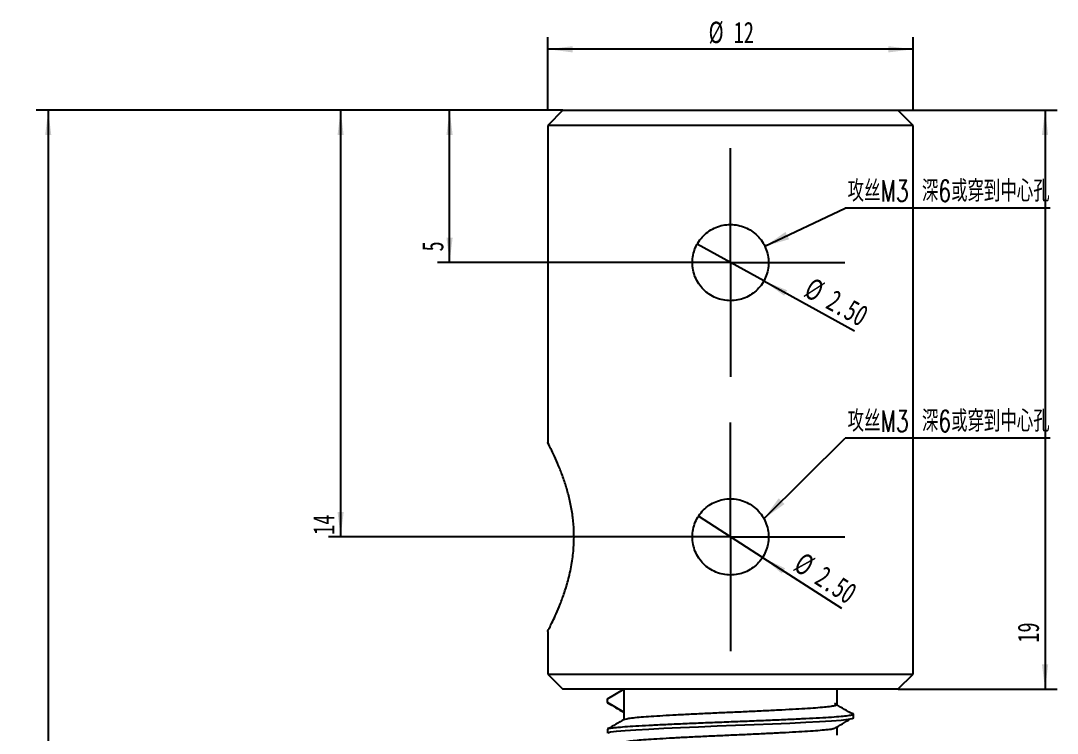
# Model space of a CAD drawing. Header units: millimetres. Extents: x 0 to 1189, y 0 to 841.
# Drawn here: x 242.8 to 413, y 483.6 to 600.5 of the extents above; entities that cross this region are included whole.
import ezdxf

# ---------------------------------------------------------------- set-up
doc = ezdxf.new("R2010")
doc.units = ezdxf.units.MM
doc.layers.add('10', color=7, linetype='Continuous')
doc.styles.add('SLDTEXTSTYLE0', font='TXT', dxfattribs={"width": 0.7, "bigfont": 'bigfont'})
doc.styles.add('SLDTEXTSTYLE5', font='TXT', dxfattribs={"width": 0.7})
doc.dimstyles.new('SLDDIMSTYLE0', dxfattribs={"dimtxt": 3.5, "dimasz": 4.08, "dimexe": 0, "dimexo": 0.0625, "dimgap": 0.875, "dimtad": 2, "dimlfac": 0.2, "dimrnd": 1e-09, "dimzin": 12, "dimdsep": 46, "dimtxsty": 'SLDTEXTSTYLE5', "dimsah": 1, "dimcen": 0.09, "dimadec": 0, "dimazin": 3, "dimtfac": 1, "dimtofl": 0, "dimtmove": 0, "dimatfit": 3, "dimfxl": 0, "dimfrac": 2, "dimtolj": 1, "dimtzin": 12, "dimarcsym": 0})
doc.dimstyles.new('SLDDIMSTYLE2', dxfattribs={"dimtxt": 3.5, "dimasz": 4.08, "dimexe": 0, "dimexo": 0.0625, "dimgap": 0.875, "dimtad": 2, "dimlfac": 0.2, "dimrnd": 1e-09, "dimzin": 4, "dimdsep": 46, "dimtxsty": 'SLDTEXTSTYLE5', "dimblk1": 'NONE', "dimsah": 1, "dimcen": 0, "dimadec": 0, "dimazin": 1, "dimtfac": 1, "dimtmove": 0, "dimatfit": 3, "dimldrblk": 'NONE', "dimfxl": 0, "dimfrac": 2, "dimtolj": 1, "dimtzin": 12, "dimarcsym": 0})
doc.dimstyles.new('SLDDIMSTYLE3', dxfattribs={"dimtxt": 0.18, "dimasz": 4.08, "dimexe": 0, "dimexo": 0.0625, "dimgap": 0, "dimtad": 0, "dimtih": 1, "dimtoh": 1, "dimdec": 0, "dimrnd": 1e-09, "dimzin": 0, "dimdsep": 46, "dimtxsty": 'Standard', "dimsah": 1, "dimcen": 0.09, "dimadec": 0, "dimazin": 0, "dimtfac": 4.08, "dimtdec": 0, "dimtofl": 0, "dimtmove": 0, "dimatfit": 3, "dimfxl": 0, "dimfrac": 2, "dimtolj": 1, "dimtzin": 0, "dimarcsym": 0})

# ---------------------------------------------------------------- blocks, each defined once
blk = doc.blocks.new('_D_1')
at = {"layer": '10'}
for p, q in [((329.32, 585.84), (245.32, 585.84)), ((247.32, 585.84), (247.32, 410.84)), ((344.32, 410.84), (245.32, 410.84))]:
    blk.add_line(p, q, dxfattribs=at)
for points in [[(247.32, 585.84), (246.81, 581.76), (247.82, 581.76)], [(247.32, 410.84), (247.82, 414.92), (246.81, 414.92)]]:
    blk.add_solid(points, dxfattribs=at)
at = {"layer": '10', "insert": (242.8, 428.23), "char_height": 3.5, "attachment_point": 1, "rotation": 90, "style": 'SLDTEXTSTYLE5'}
blk.add_mtext('35', dxfattribs=at)
blk = doc.blocks.new('_D_2')
at = {"layer": '10'}
for p, q in [((329.32, 585.84), (329.32, 597.84)), ((389.32, 585.84), (389.32, 597.84)), ((389.32, 595.84), (329.32, 595.84))]:
    blk.add_line(p, q, dxfattribs=at)
for points in [[(329.32, 595.84), (333.4, 595.33), (333.4, 596.35)], [(389.32, 595.84), (385.24, 596.35), (385.24, 595.33)]]:
    blk.add_solid(points, dxfattribs=at)
at = {"layer": '10', "char_height": 3.5, "attachment_point": 1, "style": 'SLDTEXTSTYLE5'}
for s, insert in [('%%c', (355.72, 600.37)), ('12', (359.84, 600.35))]:
    blk.add_mtext(s, dxfattribs=dict(at, insert=insert))
blk = doc.blocks.new('_D_4')
at = {"layer": '10'}
for q in [(353.84, 563.86), (379.65, 549.65)]:
    blk.add_line((364.79, 557.83), q, dxfattribs=at)
blk.add_solid([(364.79, 557.83), (368.12, 555.42), (368.61, 556.31)], dxfattribs=at)
at = {"layer": '10', "char_height": 3.5, "attachment_point": 1, "rotation": 331.1657, "style": 'SLDTEXTSTYLE5'}
for s, insert in [('%%c', (372.84, 558.54)), ('2.50', (376.44, 556.55))]:
    blk.add_mtext(s, dxfattribs=dict(at, insert=insert))
blk = doc.blocks.new('_None')
blk = doc.blocks.new('_D_5')
at = {"layer": '10'}
for q in [(354.05, 519.22), (377.54, 504.16)]:
    blk.add_line((364.58, 512.47), q, dxfattribs=at)
blk.add_solid([(364.58, 512.47), (367.74, 509.84), (368.29, 510.69)], dxfattribs=at)
at = {"layer": '10', "char_height": 3.5, "attachment_point": 1, "rotation": 327.3312, "style": 'SLDTEXTSTYLE5'}
for s, insert in [('%%c', (371.34, 513.49)), ('2.50', (374.79, 511.26))]:
    blk.add_mtext(s, dxfattribs=dict(at, insert=insert))
blk = doc.blocks.new('_D_6')
at = {"layer": '10'}
for p, q in [((331.82, 585.84), (311.2, 585.84)), ((313.2, 560.84), (313.2, 585.84)), ((340.57, 560.84), (311.2, 560.84))]:
    blk.add_line(p, q, dxfattribs=at)
for points in [[(313.2, 585.84), (312.69, 581.76), (313.71, 581.76)], [(313.2, 560.84), (313.71, 564.92), (312.69, 564.92)]]:
    blk.add_solid(points, dxfattribs=at)
at = {"layer": '10', "insert": (308.69, 562.67), "char_height": 3.5, "attachment_point": 1, "rotation": 90, "style": 'SLDTEXTSTYLE5'}
blk.add_mtext('5', dxfattribs=at)
blk = doc.blocks.new('_D_7')
at = {"layer": '10'}
for p, q in [((331.82, 585.84), (293.32, 585.84)), ((295.32, 585.84), (295.32, 515.84)), ((340.57, 515.84), (293.32, 515.84))]:
    blk.add_line(p, q, dxfattribs=at)
for points in [[(295.32, 585.84), (294.81, 581.76), (295.82, 581.76)], [(295.32, 515.84), (295.82, 519.92), (294.81, 519.92)]]:
    blk.add_solid(points, dxfattribs=at)
at = {"layer": '10', "insert": (290.8, 516.17), "char_height": 3.5, "attachment_point": 1, "rotation": 90, "style": 'SLDTEXTSTYLE5'}
blk.add_mtext('14', dxfattribs=at)
blk = doc.blocks.new('_D_8')
at = {"layer": '10'}
for p, q in [((386.82, 585.84), (412.96, 585.84)), ((410.96, 585.84), (410.96, 490.84)), ((386.82, 490.84), (412.96, 490.84))]:
    blk.add_line(p, q, dxfattribs=at)
for points in [[(410.96, 585.84), (410.45, 581.76), (411.47, 581.76)], [(410.96, 490.84), (411.47, 494.92), (410.45, 494.92)]]:
    blk.add_solid(points, dxfattribs=at)
at = {"layer": '10', "insert": (406.45, 498.48), "char_height": 3.5, "attachment_point": 1, "rotation": 90, "style": 'SLDTEXTSTYLE5'}
blk.add_mtext('19', dxfattribs=at)
blk = doc.blocks.new('SW_NOTE_0_1')
at = {"layer": '10', "color": 0}
blk.add_line((33.69, 0), (0, 0), dxfattribs=at)
at = {"layer": '10', "color": 0, "insert": (0.43, 4.55), "char_height": 3.5, "attachment_point": 1, "style": 'SLDTEXTSTYLE0'}
blk.add_mtext('攻丝M3 深6或穿到中心孔', dxfattribs=at)
blk = doc.blocks.new('SW_NOTE_0_2')
at = {"layer": '10', "color": 0}
blk.add_line((33.69, 0), (0, 0), dxfattribs=at)
at = {"layer": '10', "color": 0, "insert": (0.43, 4.57), "char_height": 3.5, "attachment_point": 1, "style": 'SLDTEXTSTYLE0'}
blk.add_mtext('攻丝M3 深6或穿到中心孔', dxfattribs=at)
blk = doc.blocks.new('SW_CENTERMARKSYMBOL_0')
at = {"layer": '10', "color": 0}
for p, q in [((0, 12.5), (0, 18.75)), ((0, 0), (0, 12.5)), ((-12.5, 0), (-18.75, 0)), ((0, 0), (-12.5, 0)), ((0, 0), (0, -12.5)), ((0, 0), (12.5, 0)), ((12.5, 0), (18.75, 0)), ((0, -12.5), (0, -18.75))]:
    blk.add_line(p, q, dxfattribs=at)
blk = doc.blocks.new('SW_CENTERMARKSYMBOL_1')
at = {"layer": '10', "color": 0}
for p, q in [((0, 12.5), (0, 18.75)), ((0, 0), (0, 12.5)), ((-12.5, 0), (-18.75, 0)), ((0, 0), (-12.5, 0)), ((0, 0), (0, -12.5)), ((0, 0), (12.5, 0)), ((12.5, 0), (18.75, 0)), ((0, -12.5), (0, -18.75))]:
    blk.add_line(p, q, dxfattribs=at)

msp = doc.modelspace()

# ---------------------------------------------------------------- linework, layer by layer
at = {"color": 7, "linetype": 'Continuous', "lineweight": 25}
for p, q in [((331.815, 585.843), (329.315, 583.343)), ((331.815, 585.843), (386.815, 585.843)), ((389.315, 583.343), (386.815, 585.843)), ((329.315, 583.343), (329.315, 531.289)), ((389.315, 583.343), (329.315, 583.343)), ((389.315, 493.343), (389.315, 583.343)), ((329.315, 500.343), (329.315, 493.343)), ((329.315, 493.343), (331.815, 490.843)), ((329.315, 493.343), (389.315, 493.343)), ((386.815, 490.843), (389.315, 493.343)), ((386.815, 490.843), (331.815, 490.843)), ((339.109, 489.28), (341.815, 490.843)), ((341.815, 490.843), (341.815, 487.093)), ((376.815, 488.343), (376.815, 490.843)), ((339.109, 488.655), (339.109, 489.28)), ((339.156, 488.606), (339.109, 488.655)), ((341.815, 487.093), (339.109, 488.655)), ((341.815, 487.072), (341.815, 485.872)), ((379.522, 486.155), (379.522, 486.78)), ((379.522, 486.155), (379.522, 486.78)), ((339.109, 484.28), (339.109, 483.655)), ((376.815, 483.343), (376.815, 484.593))]:
    msp.add_line(p, q, dxfattribs=at)
at = {"color": 7, "linetype": 'Continuous', "lineweight": 25, "flags": 128}
msp.add_lwpolyline([(339.166, 483.655), (339.171, 483.715), (339.648, 483.837), (340.599, 483.963), (342.001, 484.089), (343.795, 484.211), (345.912, 484.326), (348.369, 484.447), (351.121, 484.572), (354.075, 484.699), (357.124, 484.822), (360.164, 484.937), (363.22, 485.057), (366.229, 485.182), (369.082, 485.309), (371.679, 485.432), (373.942, 485.548), (375.884, 485.667), (377.467, 485.792), (378.622, 485.919), (379.309, 486.043), (379.522, 486.155), (379.522, 486.155)], dxfattribs=at)
at = {"color": 7, "linetype": 'Continuous', "lineweight": 25}
for points, knots in [([(359.315, 567.093), (358.487, 567.093), (357.675, 566.929), (356.162, 566.301), (355.47, 565.836), (354.321, 564.687), (353.855, 563.991), (353.231, 562.488), (353.066, 561.664), (353.065, 560.438), (353.106, 560.022), (353.266, 559.22), (353.384, 558.83), (353.855, 557.693), (354.315, 557.005), (355.476, 555.844), (356.164, 555.384), (357.674, 554.757), (358.496, 554.593), (360.13, 554.592), (360.954, 554.757), (362.46, 555.38), (363.154, 555.844), (364.308, 556.995), (364.77, 557.683), (365.401, 559.2), (365.565, 560.013), (365.566, 561.664), (365.402, 562.48), (364.777, 563.99), (364.312, 564.684), (363.164, 565.834), (362.469, 566.3), (360.966, 566.926), (360.144, 567.093), (359.315, 567.093)], [0, 0, 0, 0, 0.0625, 0.0625, 0.125, 0.125, 0.1875, 0.1875, 0.25, 0.25, 0.28125, 0.28125, 0.3125, 0.3125, 0.375, 0.375, 0.4375, 0.4375, 0.5, 0.5, 0.5625, 0.5625, 0.625, 0.625, 0.6875, 0.6875, 0.75, 0.75, 0.8125, 0.8125, 0.875, 0.875, 0.9375, 0.9375, 1, 1, 1, 1]), ([(329.315, 500.343), (329.334, 500.379), (329.372, 500.452), (329.67, 501.036), (330.117, 501.948), (330.695, 503.196), (331.365, 504.782), (332.08, 506.716), (332.65, 508.603), (333.044, 510.278), (333.363, 511.969), (333.567, 513.716), (333.638, 515.464), (333.62, 517.11), (333.46, 519.064), (333.095, 521.248), (332.585, 523.325), (331.962, 525.306), (331.267, 527.15), (330.565, 528.782), (330.053, 529.868), (329.723, 530.54), (329.48, 531.024), (329.317, 531.34), (329.337, 531.301), (329.343, 531.289)], [0, 0, 0, 0, 0.0483697, 0.0982457, 0.1465908, 0.1961866, 0.2476434, 0.3003701, 0.3559469, 0.3846732, 0.4133956, 0.4653645, 0.4923774, 0.5193898, 0.5648226, 0.6115276, 0.6581497, 0.7058253, 0.7587528, 0.8130583, 0.8685353, 0.8972648, 0.9259915, 0.9766353, 1, 1, 1, 1]), ([(359.315, 522.093), (358.487, 522.093), (357.675, 521.929), (356.162, 521.301), (355.47, 520.836), (354.321, 519.687), (353.855, 518.991), (353.231, 517.488), (353.066, 516.664), (353.065, 515.438), (353.106, 515.022), (353.266, 514.22), (353.384, 513.83), (353.855, 512.693), (354.315, 512.005), (355.476, 510.844), (356.164, 510.384), (357.674, 509.757), (358.496, 509.593), (360.13, 509.592), (360.954, 509.757), (362.46, 510.38), (363.154, 510.844), (364.308, 511.995), (364.77, 512.683), (365.401, 514.2), (365.565, 515.013), (365.566, 516.664), (365.402, 517.48), (364.777, 518.99), (364.312, 519.684), (363.164, 520.834), (362.469, 521.3), (360.966, 521.926), (360.144, 522.093), (359.315, 522.093)], [0, 0, 0, 0, 0.0625, 0.0625, 0.125, 0.125, 0.1875, 0.1875, 0.25, 0.25, 0.28125, 0.28125, 0.3125, 0.3125, 0.375, 0.375, 0.4375, 0.4375, 0.5, 0.5, 0.5625, 0.5625, 0.625, 0.625, 0.6875, 0.6875, 0.75, 0.75, 0.8125, 0.8125, 0.875, 0.875, 0.9375, 0.9375, 1, 1, 1, 1]), ([(339.151, 488.606), (339.604, 488.344), (340.492, 487.83), (341.38, 487.316), (341.815, 487.064)], [0, 0, 0, 0, 0.5092739, 1, 1, 1, 1]), ([(379.028, 486.954), (378.585, 487.215), (377.699, 487.737), (376.814, 488.259), (376.371, 488.52)], [0, 0, 0, 0, 0.5000124, 1, 1, 1, 1]), ([(339.17, 484.33), (339.17, 484.333), (339.167, 484.376), (339.604, 484.462), (340.516, 484.588), (341.928, 484.714), (343.723, 484.836), (345.872, 484.951), (348.338, 485.072), (351.09, 485.197), (354.044, 485.324), (357.095, 485.447), (360.179, 485.562), (363.25, 485.682), (366.26, 485.807), (369.113, 485.934), (371.711, 486.058), (374.003, 486.173), (375.959, 486.292), (377.543, 486.417), (378.696, 486.544), (379.379, 486.666), (379.581, 486.782), (379.455, 486.875), (379.086, 486.935), (378.97, 486.954)], [0, 0, 0, 0, 0.0040824, 0.0505105, 0.0975198, 0.1445518, 0.1910463, 0.2366961, 0.2830184, 0.3299871, 0.3770463, 0.4236339, 0.4693265, 0.5155357, 0.5624556, 0.6095339, 0.656207, 0.7019745, 0.7480633, 0.7949264, 0.8420156, 0.8887665, 0.9328303, 0.9787474, 1, 1, 1, 1]), ([(341.869, 485.9), (341.869, 485.901), (341.87, 485.941), (342.247, 486.024), (343.033, 486.15), (344.257, 486.276), (345.811, 486.399), (347.672, 486.513), (349.808, 486.634), (352.192, 486.76), (354.75, 486.886), (357.393, 487.01), (360.063, 487.124), (362.723, 487.244), (365.33, 487.37), (367.801, 487.496), (370.051, 487.62), (372.036, 487.736), (373.73, 487.854), (375.102, 487.98), (376.096, 488.106), (376.706, 488.229), (376.78, 488.306), (376.815, 488.343)], [0, 0, 0, 0, 0.00112067, 0.05105451, 0.10161416, 0.15219819, 0.20220344, 0.25129939, 0.30111938, 0.35163519, 0.40224852, 0.4523541, 0.50149614, 0.55119432, 0.60165764, 0.65229149, 0.70248915, 0.75171181, 0.80128035, 0.85168256, 0.90232815, 0.95260955, 1, 1, 1, 1]), ([(341.864, 485.9), (341.412, 485.638), (340.508, 485.115), (339.604, 484.591), (339.151, 484.33)], [0, 0, 0, 0, 0.4999353, 1, 1, 1, 1]), ([(376.371, 484.416), (376.814, 484.677), (377.699, 485.199), (378.585, 485.721), (379.028, 485.982)], [0, 0, 0, 0, 0.4999876, 1, 1, 1, 1]), ([(341.865, 482.093), (341.856, 482.113), (341.83, 482.171), (342.23, 482.274), (343.038, 482.4), (344.256, 482.526), (345.812, 482.649), (347.672, 482.763), (349.808, 482.884), (352.192, 483.01), (354.75, 483.136), (357.393, 483.26), (360.063, 483.374), (362.723, 483.494), (365.33, 483.62), (367.801, 483.746), (370.051, 483.87), (372.035, 483.986), (373.734, 484.105), (375.087, 484.229), (375.968, 484.335), (376.235, 484.396), (376.321, 484.416)], [0, 0, 0, 0, 0.0268527, 0.0793711, 0.1325476, 0.1857499, 0.2383433, 0.2899804, 0.3423791, 0.3955095, 0.4487426, 0.5014415, 0.5531271, 0.6053976, 0.6584729, 0.7117275, 0.7645234, 0.8162937, 0.8684279, 0.9214389, 0.9747058, 1, 1, 1, 1])]:
    msp.add_open_spline(points, degree=3, knots=knots, dxfattribs=at)

# ---------------------------------------------------------------- block references
at = {"layer": '10'}
for name, p in [('SW_CENTERMARKSYMBOL_1', (359.315, 560.843)), ('SW_NOTE_0_2', (378.119, 569.773)), ('SW_NOTE_0_1', (378.119, 532.055)), ('SW_CENTERMARKSYMBOL_0', (359.315, 515.843))]:
    msp.add_blockref(name, p, dxfattribs=at)

# ---------------------------------------------------------------- dimensions: what is measured, and where the dimension line sits
dim = msp.add_linear_dim(base=(329.315, 595.843), p1=(389.315, 585.843), p2=(329.315, 585.843), text='%%c<>', dimstyle='SLDDIMSTYLE0', dxfattribs=at)
dim.commit()
dim.dimension.update_dxf_attribs({"geometry": '_D_2', "text_midpoint": (359.315, 595.843), "dimtype": 160})
for base, p1, p2, picture, middle in [((247.315, 410.843), (329.315, 585.843), (344.315, 410.843), '_D_1', (247.315, 429.765)), ((295.315, 515.843), (331.815, 585.843), (340.565, 515.843), '_D_7', (295.315, 517.704)), ((313.198, 585.843), (340.565, 560.843), (331.815, 585.843), '_D_6', (313.198, 563.443)), ((410.963, 490.843), (386.815, 585.843), (386.815, 490.843), '_D_8', (410.963, 500.013))]:
    dim = msp.add_linear_dim(base=base, p1=p1, p2=p2, angle=90, dimstyle='SLDDIMSTYLE0', dxfattribs=at)
    dim.commit()
    dim.dimension.update_dxf_attribs({"geometry": picture, "text_midpoint": middle, "dimtype": 160})
for p1, p2, picture, middle in [((353.84, 563.857), (364.791, 557.829), '_D_4', (375.272, 552.058)), ((354.054, 519.216), (364.577, 512.469), '_D_5', (373.338, 506.851))]:
    dim = msp.add_diameter_dim_2p(p1=p1, p2=p2, dimstyle='SLDDIMSTYLE2', dxfattribs=at)
    dim.commit()
    dim.dimension.update_dxf_attribs({"geometry": picture, "text_midpoint": middle, "dimtype": 163})

# ---------------------------------------------------------------- leaders
for points in [[(364.962, 563.522), (378.119, 569.773)], [(364.809, 518.823), (378.119, 532.055)]]:
    msp.add_leader(points, dimstyle='SLDDIMSTYLE3', dxfattribs=at)

doc.saveas('drawing.dxf')
